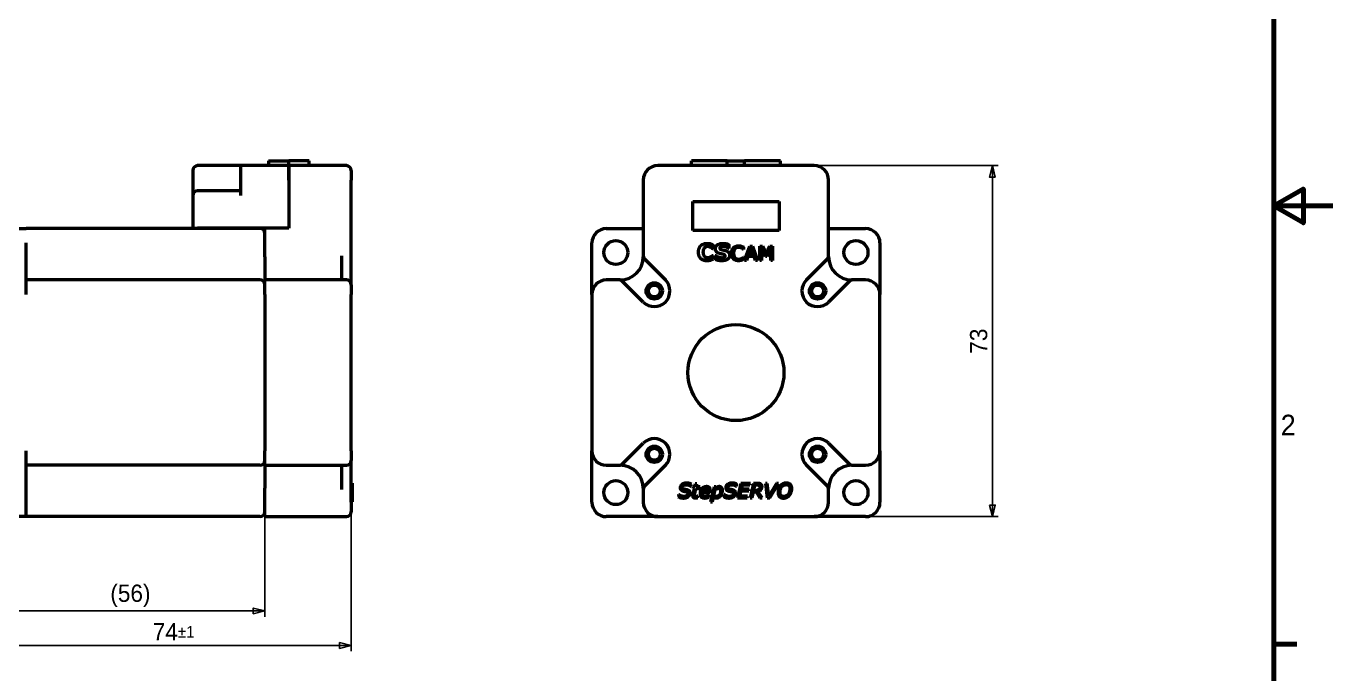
# Model space of a CAD drawing. Header units: millimetres. Extents: x 557 to 1894, y -100 to 370.
# Drawn here: x 800.7 to 1072.8, y 89.9 to 224.8 of the extents above; entities that cross this region are included whole.
import ezdxf

# ---------------------------------------------------------------- set-up
doc = ezdxf.new("R2010")
doc.units = ezdxf.units.MM
doc.header["$LTSCALE"] = 1.2
doc.layers.get('0').update_dxf_attribs({"lineweight": 25})
for name, color, linetype, lineweight in [('경계(ISO)', 7, 'Continuous', 70), ('외형선(ISO)', 7, 'Continuous', 50), ('치수(ISO)', 7, 'Continuous', 25)]:
    doc.layers.add(name, color=color, linetype=linetype, lineweight=lineweight)
doc.styles.get("Standard").update_dxf_attribs({"font": ''})
doc.styles.add('레이블 문자 (JIS)', font='')
doc.styles.get('Standard').set_extended_font_data('Gulim')
doc.styles.get('레이블 문자 (JIS)').set_extended_font_data('Gulim')
doc.dimstyles.new('복사 대상기본값 (JIS)', dxfattribs={"dimscale": 1.2, "dimtxt": 3, "dimasz": 2, "dimexe": 1, "dimexo": 0.5, "dimgap": 0.8, "dimtad": 1, "dimdsep": 46, "dimtxsty": '레이블 문자 (JIS)', "dimblk": 'Filled-1', "dimcen": 0.09, "dimdle": 10, "dimclrd": 256, "dimclre": 256, "dimclrt": 256, "dimazin": 2, "dimtfac": 0.666667, "dimtmove": 0, "dimatfit": 3, "dimldrblk": 'OPEN', "dimfxl": 1, "dimtolj": 1, "dimtzin": 0, "dimlwd": -1, "dimlwe": -1, "dimarcsym": 0})

# ---------------------------------------------------------------- blocks, each defined once
blk = doc.blocks.new('Filled-1')
at = {"color": 0}
for p, q in [((0, 0), (-1, 0.25)), ((-1, 0.25), (-1, -0.25)), ((-1, 0), (0, 0)), ((-1, -0.25), (0, 0))]:
    blk.add_line(p, q, dxfattribs=at)
at = {"color": 0, "flags": 128}
blk.add_lwpolyline([(-1, -0.25), (0, 0), (-1, 0.25), (-1, -0.25)], dxfattribs=at)
at = {"color": 0}
blk.add_solid([(-1, -0.25), (0, 0), (-1, 0.25), (-1, -0.25)], dxfattribs=at)
blk = doc.blocks.new('*D21')
at = {"layer": 'Defpoints', "color": 0}
for p in [(794.35, 123.68), (868.35, 123.68), (868.35, 95.84)]:
    blk.add_point(p, dxfattribs=at)
at = {"layer": '치수(ISO)'}
for p, q in [((794.35, 123.08), (794.35, 94.64)), ((868.35, 123.08), (868.35, 94.64)), ((796.75, 95.84), (865.95, 95.84))]:
    blk.add_line(p, q, dxfattribs=at)
at = {"layer": '치수(ISO)', "linetype": 'ByBlock', "xscale": 2.4, "yscale": 2.4, "zscale": 2.4}
for p, rotation in [((794.35, 95.84), 180), ((868.35, 95.84), 360)]:
    blk.add_blockref('Filled-1', p, dxfattribs=dict(at, rotation=rotation))
at = {"layer": '치수(ISO)', "insert": (831.37, 100.5), "char_height": 3.6, "attachment_point": 2, "style": '레이블 문자 (JIS)'}
blk.add_mtext('\\A1;74{\\H2.400000;%%p1}', dxfattribs=at)
blk = doc.blocks.new('_Open')
at = {"color": 0, "linetype": 'ByBlock', "lineweight": -2}
for p, q in [((-1, 0.17), (0, 0)), ((-1, -0.17), (0, 0)), ((0, 0), (-1, 0))]:
    blk.add_line(p, q, dxfattribs=at)
blk = doc.blocks.new('*D22')
at = {"layer": 'Defpoints', "color": 0}
for p in [(850.35, 125.68), (794.35, 123.68), (850.35, 103.04)]:
    blk.add_point(p, dxfattribs=at)
at = {"layer": '치수(ISO)'}
for p, q in [((794.35, 123.08), (794.35, 101.84)), ((850.35, 125.08), (850.35, 101.84)), ((796.75, 103.04), (847.95, 103.04))]:
    blk.add_line(p, q, dxfattribs=at)
at = {"layer": '치수(ISO)', "linetype": 'ByBlock', "xscale": 2.4, "yscale": 2.4, "zscale": 2.4, "rotation": 180}
blk.add_blockref('Filled-1', (794.35, 103.04), dxfattribs=at)
at = {"layer": '치수(ISO)', "linetype": 'ByBlock', "xscale": 2.4, "yscale": 2.4, "zscale": 2.4}
blk.add_blockref('Filled-1', (850.35, 103.04), dxfattribs=at)
at = {"layer": '치수(ISO)', "insert": (822.37, 108.53), "char_height": 3.6, "attachment_point": 2, "style": '레이블 문자 (JIS)'}
blk.add_mtext('\\A1;(56)', dxfattribs=at)
blk = doc.blocks.new('*D24')
at = {"layer": 'Defpoints', "color": 0}
for p in [(964.79, 195.78), (1001.89, 195.78), (975.49, 122.68)]:
    blk.add_point(p, dxfattribs=at)
at = {"layer": '치수(ISO)'}
for p, q in [((965.39, 195.78), (1003.09, 195.78)), ((1001.89, 125.08), (1001.89, 193.38)), ((976.09, 122.68), (1003.09, 122.68))]:
    blk.add_line(p, q, dxfattribs=at)
at = {"layer": '치수(ISO)', "linetype": 'ByBlock', "xscale": 2.4, "yscale": 2.4, "zscale": 2.4}
for p, rotation in [((1001.89, 195.78), 90), ((1001.89, 122.68), 270)]:
    blk.add_blockref('Filled-1', p, dxfattribs=dict(at, rotation=rotation))
at = {"layer": '치수(ISO)', "insert": (997.23, 159.23), "char_height": 3.6, "attachment_point": 2, "rotation": 90, "style": '레이블 문자 (JIS)'}
blk.add_mtext('\\A1;73', dxfattribs=at)
blk = doc.blocks.new('경계 Default Border')
at = {"layer": '경계(ISO)'}
blk.add_line((410, 74.25), (413.9, 74.25), dxfattribs=at)
at = {"layer": '경계(ISO)', "flags": 128}
for points in [[(10, 10), (10, 287), (410, 287), (410, 10), (10, 10)], [(420, 148.5), (410, 148.5), (415, 151.39), (415, 145.61), (410, 148.5)]]:
    blk.add_lwpolyline(points, dxfattribs=at)
at = {"layer": '경계(ISO)', "insert": (411.16, 109.62), "char_height": 3.5, "attachment_point": 7}
blk.add_mtext('2', dxfattribs=at)

msp = doc.modelspace()

# ---------------------------------------------------------------- linework, layer by layer
at = {"layer": '외형선(ISO)', "color": 0}
for p, q in [((851.102, 196.775), (855.352, 196.775)), ((851.102, 196.775), (851.102, 195.775)), ((855.352, 195.775), (855.352, 196.775)), ((859.602, 196.775), (855.352, 196.775)), ((855.352, 195.775), (855.352, 196.775)), ((859.602, 195.775), (859.602, 196.775)), ((939.237, 195.775), (939.237, 196.775)), ((946.685, 196.775), (939.237, 196.775)), ((939.237, 195.775), (939.237, 196.775)), ((946.685, 196.775), (950.29, 196.775)), ((946.685, 195.775), (946.685, 196.775)), ((957.737, 196.775), (950.29, 196.775)), ((950.29, 195.775), (950.29, 196.775)), ((957.737, 195.775), (957.737, 196.775)), ((957.737, 195.775), (957.737, 196.775)), ((835.352, 194.775), (835.352, 189.542)), ((845.352, 195.775), (836.352, 195.775)), ((855.352, 195.775), (845.352, 195.775)), ((845.352, 192.775), (845.352, 195.775)), ((867.352, 195.775), (855.352, 195.775)), ((855.352, 192.775), (855.352, 195.775)), ((855.352, 195.775), (855.352, 192.775)), ((868.352, 194.775), (868.352, 192.775)), ((964.787, 195.775), (932.187, 195.775)), ((845.352, 190.542), (836.352, 190.542)), ((845.352, 189.542), (845.352, 192.775)), ((855.352, 192.775), (855.352, 182.775)), ((855.352, 192.775), (855.352, 182.775)), ((868.352, 176.986), (868.352, 192.775)), ((929.187, 192.775), (929.187, 176.986)), ((967.787, 176.986), (967.787, 192.775)), ((835.352, 189.542), (835.352, 182.775)), ((939.487, 182.275), (939.487, 188.275)), ((939.487, 188.275), (957.487, 188.275)), ((957.487, 188.275), (957.487, 182.275)), ((795.352, 182.675), (800.652, 182.675)), ((849.352, 182.675), (800.652, 182.675)), ((835.352, 182.775), (836.352, 182.775)), ((855.352, 182.775), (836.352, 182.775)), ((838.552, 182.775), (838.552, 182.675)), ((846.552, 182.675), (846.552, 182.775)), ((850.352, 176.775), (850.352, 182.775)), ((855.352, 182.775), (850.352, 182.775)), ((921.487, 182.675), (929.187, 182.675)), ((967.787, 182.675), (975.487, 182.675)), ((800.652, 168.975), (800.652, 179.675)), ((918.487, 168.975), (918.487, 179.675)), ((957.487, 182.275), (939.487, 182.275)), ((978.487, 179.675), (978.487, 168.975)), ((866.352, 176.986), (866.352, 176.775)), ((868.352, 172.68), (868.352, 176.986)), ((929.187, 176.986), (929.187, 176.775)), ((943.711, 178.454), (943.608, 178.454)), ((943.617, 177.094), (943.711, 177.094)), ((943.711, 179.302), (943.711, 178.454)), ((943.711, 177.094), (943.711, 176.257)), ((944.185, 176.234), (944.185, 177.071)), ((944.185, 177.071), (944.285, 177.071)), ((947.037, 178.548), (946.94, 178.548)), ((947.037, 179.354), (947.037, 178.548)), ((950.069, 178.342), (950.04, 178.342)), ((950.069, 178.815), (950.069, 178.342)), ((950.282, 176.025), (951.374, 179.025)), ((951.631, 178.678), (951.102, 177.203)), ((951.102, 177.203), (952.158, 177.203)), ((951.374, 179.025), (951.908, 179.025)), ((952.158, 177.203), (951.631, 178.678)), ((951.908, 179.025), (953, 176.025)), ((953.456, 176.025), (953.456, 179.025)), ((953.456, 179.025), (954, 179.025)), ((954.656, 176.851), (953.828, 178.609)), ((953.828, 178.609), (953.828, 176.025)), ((954, 179.025), (954.798, 177.355)), ((954.798, 177.355), (955.572, 179.025)), ((955.726, 178.609), (954.893, 176.851)), ((955.572, 179.025), (956.125, 179.025)), ((955.726, 176.025), (955.726, 178.609)), ((956.125, 179.025), (956.125, 176.025)), ((967.787, 176.775), (967.787, 176.986)), ((850.352, 176.775), (850.352, 171.975)), ((866.352, 176.775), (866.352, 171.975)), ((929.48, 176.279), (933.785, 171.973)), ((950.04, 176.711), (950.069, 176.711)), ((950.069, 176.711), (950.069, 176.243)), ((950.686, 176.025), (950.282, 176.025)), ((950.978, 176.858), (950.686, 176.025)), ((952.283, 176.858), (950.978, 176.858)), ((952.577, 176.025), (952.283, 176.858)), ((953, 176.025), (952.577, 176.025)), ((953.828, 176.025), (953.456, 176.025)), ((954.893, 176.851), (954.656, 176.851)), ((956.125, 176.025), (955.726, 176.025)), ((963.189, 171.973), (967.494, 176.279)), ((849.352, 171.975), (800.652, 171.975)), ((867.352, 171.975), (850.352, 171.975)), ((850.352, 168.975), (850.352, 171.975)), ((868.352, 170.975), (868.352, 172.68)), ((924.177, 171.975), (921.487, 171.975)), ((924.387, 171.975), (924.177, 171.975)), ((929.189, 167.377), (924.884, 171.682)), ((972.091, 171.682), (967.785, 167.377)), ((972.798, 171.975), (972.587, 171.975)), ((975.487, 171.975), (972.798, 171.975)), ((850.352, 168.975), (850.352, 136.375)), ((868.352, 170.975), (868.352, 168.975)), ((868.352, 136.375), (868.352, 168.975)), ((918.487, 168.975), (918.487, 136.375)), ((978.487, 136.375), (978.487, 168.975)), ((800.652, 125.675), (800.652, 136.375)), ((850.352, 133.375), (850.352, 136.375)), ((868.352, 136.375), (868.352, 134.375)), ((918.487, 125.675), (918.487, 136.375)), ((924.884, 133.668), (929.189, 137.973)), ((967.785, 137.973), (972.091, 133.668)), ((978.487, 136.375), (978.487, 125.675)), ((849.352, 133.375), (800.652, 133.375)), ((850.352, 133.375), (850.352, 128.575)), ((850.352, 133.375), (867.352, 133.375)), ((866.352, 133.375), (866.352, 128.575)), ((868.352, 132.67), (868.352, 134.375)), ((921.487, 133.375), (924.177, 133.375)), ((924.177, 133.375), (924.387, 133.375)), ((933.785, 133.377), (929.48, 129.072)), ((967.494, 129.072), (963.189, 133.377)), ((972.587, 133.375), (972.798, 133.375)), ((972.798, 133.375), (975.487, 133.375)), ((868.352, 128.365), (868.352, 132.67)), ((850.352, 125.675), (850.352, 128.575)), ((866.352, 128.575), (866.352, 128.365)), ((868.352, 129.675), (868.552, 129.675)), ((868.352, 129.665), (868.552, 129.665)), ((868.352, 125.675), (868.352, 128.365)), ((868.552, 129.675), (868.552, 129.665)), ((868.552, 129.665), (868.552, 128.666)), ((868.552, 128.666), (868.552, 128)), ((868.552, 128), (868.552, 127.858)), ((929.187, 128.575), (929.187, 128.365)), ((929.187, 128.365), (929.187, 125.675)), ((939.079, 129.017), (939.108, 129.017)), ((939.108, 129.017), (939.199, 129.445)), ((939.777, 128.556), (939.498, 127.346)), ((939.591, 128.862), (939.522, 128.556)), ((939.522, 128.556), (939.777, 128.556)), ((939.848, 128.862), (939.591, 128.862)), ((939.997, 129.509), (939.848, 128.862)), ((939.914, 127.518), (940.156, 128.556)), ((940.377, 129.509), (939.997, 129.509)), ((940.156, 128.556), (940.94, 128.556)), ((940.227, 128.862), (940.377, 129.509)), ((941.009, 128.862), (940.227, 128.862)), ((940.94, 128.556), (941.009, 128.862)), ((942.77, 127.983), (941.479, 127.983)), ((943.925, 128.862), (943.213, 125.781)), ((943.881, 127.033), (944.175, 128.309)), ((944.303, 128.862), (943.925, 128.862)), ((944.249, 128.627), (944.303, 128.862)), ((948.556, 129.017), (948.586, 129.017)), ((948.586, 129.017), (948.676, 129.445)), ((949.519, 129.612), (948.826, 126.612)), ((949.303, 126.95), (949.565, 128.086)), ((951.493, 129.612), (949.519, 129.612)), ((949.565, 128.086), (951.143, 128.086)), ((949.644, 128.424), (949.84, 129.274)), ((951.221, 128.424), (949.644, 128.424)), ((949.84, 129.274), (951.414, 129.274)), ((951.143, 128.086), (951.221, 128.424)), ((951.414, 129.274), (951.493, 129.612)), ((952.127, 129.612), (951.434, 126.612)), ((952.943, 129.612), (952.127, 129.612)), ((952.188, 128.13), (952.453, 129.283)), ((952.61, 128.13), (952.188, 128.13)), ((952.453, 129.283), (952.903, 129.283)), ((954.61, 129.612), (955.01, 126.612)), ((955.024, 129.612), (954.61, 129.612)), ((955.357, 126.974), (955.024, 129.612)), ((956.905, 129.612), (955.357, 126.974)), ((955.541, 126.612), (957.326, 129.612)), ((957.326, 129.612), (956.905, 129.612)), ((967.787, 128.365), (967.787, 128.575)), ((967.787, 125.675), (967.787, 128.365)), ((800.652, 122.675), (800.652, 125.675)), ((850.352, 122.675), (850.352, 125.675)), ((868.352, 127.265), (868.552, 127.265)), ((868.352, 126.808), (868.552, 126.808)), ((868.352, 126.558), (868.552, 126.558)), ((868.352, 125.781), (868.552, 125.781)), ((868.352, 125.675), (868.352, 123.675)), ((868.552, 127.858), (868.552, 127.491)), ((868.552, 127.491), (868.552, 127.265)), ((868.552, 127.265), (868.552, 126.808)), ((868.552, 126.808), (868.552, 126.558)), ((868.552, 126.558), (868.552, 125.781)), ((936.588, 127.265), (936.49, 126.808)), ((936.615, 127.265), (936.588, 127.265)), ((940.514, 126.631), (940.585, 126.957)), ((940.585, 126.957), (940.565, 126.957)), ((941.425, 127.704), (943.085, 127.704)), ((942.86, 126.749), (942.943, 127.158)), ((942.943, 127.158), (942.921, 127.158)), ((943.213, 125.781), (943.592, 125.781)), ((943.592, 125.781), (943.81, 126.729)), ((946.066, 127.265), (945.968, 126.808)), ((946.093, 127.265), (946.066, 127.265)), ((948.826, 126.612), (950.802, 126.612)), ((950.881, 126.95), (949.303, 126.95)), ((950.802, 126.612), (950.881, 126.95)), ((951.434, 126.612), (951.838, 126.612)), ((951.838, 126.612), (952.115, 127.812)), ((952.115, 127.812), (952.685, 127.812)), ((952.685, 127.812), (953.474, 126.612)), ((953.942, 126.612), (953.077, 127.907)), ((953.474, 126.612), (953.942, 126.612)), ((955.01, 126.612), (955.541, 126.612)), ((800.652, 122.675), (795.352, 122.675)), ((849.352, 122.675), (800.652, 122.675)), ((850.352, 122.675), (867.352, 122.675)), ((932.187, 122.675), (921.487, 122.675)), ((932.187, 122.675), (964.787, 122.675)), ((975.487, 122.675), (964.787, 122.675))]:
    msp.add_line(p, q, dxfattribs=at)
for centre, radius in [((923.487, 177.675), 2.5), ((973.487, 177.675), 2.5), ((931.487, 169.675), 1.7), ((931.487, 169.675), 1.23), ((965.487, 169.675), 1.7), ((965.487, 169.675), 1.23), ((948.487, 152.675), 10), ((931.487, 135.675), 1.7), ((931.487, 135.675), 1.23), ((965.487, 135.675), 1.7), ((965.487, 135.675), 1.23), ((923.487, 127.675), 2.5), ((973.487, 127.675), 2.5)]:
    msp.add_circle(centre, radius, dxfattribs=at)
for centre, radius, start, end in [((836.352, 194.775), 1, 90, 180), ((867.352, 194.775), 1, 0, 90), ((932.187, 192.775), 3, 90, 180), ((964.787, 192.775), 3, 0, 90), ((836.352, 189.542), 1, 90, 180), ((849.352, 181.675), 1, 0, 90), ((921.487, 179.675), 3, 90, 180), ((975.487, 179.675), 3, 0, 90), ((930.187, 176.986), 1, 180, 225), ((966.787, 176.986), 1, 315, 0), ((924.387, 176.775), 4.8, 270, 0), ((972.587, 176.775), 4.8, 180, 270), ((849.352, 170.975), 1, 0, 90), ((867.352, 170.975), 1, 0, 90), ((921.487, 168.975), 3, 90, 180), ((924.177, 170.975), 1, 45, 90), ((931.487, 169.675), 3.25, 225, 45), ((965.487, 169.675), 3.25, 135, 315), ((972.798, 170.975), 1, 90, 135), ((975.487, 168.975), 3, 0, 90), ((931.487, 135.675), 3.25, 315, 135), ((965.487, 135.675), 3.25, 45, 225), ((921.487, 136.375), 3, 180, 270), ((975.487, 136.375), 3, 270, 0), ((849.352, 134.375), 1, 270, 0), ((867.352, 134.375), 1, 270, 0), ((924.177, 134.375), 1, 270, 315), ((924.387, 128.575), 4.8, 0, 90), ((972.587, 128.575), 4.8, 90, 180), ((972.798, 134.375), 1, 225, 270), ((930.187, 128.365), 1, 135, 180), ((966.787, 128.365), 1, 0, 45), ((921.487, 125.675), 3, 180, 270), ((932.187, 125.675), 3, 180, 270), ((964.787, 125.675), 3, 270, 0), ((975.487, 125.675), 3, 270, 0), ((849.352, 123.675), 1, 270, 0), ((867.352, 123.675), 1, 270, 0)]:
    msp.add_arc(centre, radius, start, end, dxfattribs=at)
for points in [[(940.688, 177.771), (940.688, 178.188), (940.937, 178.865), (941.174, 179.108)], [(941.185, 176.414), (940.948, 176.642), (940.688, 177.325), (940.688, 177.771)], [(941.174, 179.108), (941.402, 179.34), (942.077, 179.594), (942.477, 179.594)], [(941.937, 178.66), (941.797, 178.525), (941.625, 178.082), (941.625, 177.768)], [(941.625, 177.768), (941.625, 177.44), (941.811, 177), (941.951, 176.874)], [(942.614, 178.917), (942.425, 178.917), (942.08, 178.797), (941.937, 178.66)], [(942.477, 179.594), (942.697, 179.594), (943.051, 179.545), (943.202, 179.505)], [(943.217, 178.74), (943.085, 178.814), (942.785, 178.917), (942.614, 178.917)], [(943.202, 179.505), (943.36, 179.46), (943.614, 179.348), (943.711, 179.302)], [(943.608, 178.454), (943.542, 178.511), (943.342, 178.665), (943.217, 178.74)], [(943.242, 176.817), (943.357, 176.882), (943.554, 177.037), (943.617, 177.094)], [(944.205, 178.482), (944.205, 178.971), (945.082, 179.588), (945.771, 179.588)], [(945.034, 177.482), (944.594, 177.625), (944.205, 178.117), (944.205, 178.482)], [(944.285, 177.071), (944.562, 176.848), (945.257, 176.608), (945.577, 176.608)], [(945.865, 177.291), (945.668, 177.337), (945.228, 177.42), (945.034, 177.482)], [(945.357, 178.871), (945.265, 178.837), (945.134, 178.694), (945.134, 178.602)], [(945.134, 178.602), (945.134, 178.462), (945.345, 178.314), (945.64, 178.254)], [(945.797, 178.945), (945.682, 178.945), (945.46, 178.914), (945.357, 178.871)], [(947.177, 177.125), (947.177, 176.608), (946.3, 175.962), (945.548, 175.962)], [(945.64, 178.254), (945.831, 178.214), (946.188, 178.14), (946.391, 178.074)], [(945.771, 179.588), (946.117, 179.588), (946.791, 179.454), (947.037, 179.354)], [(946.94, 178.548), (946.728, 178.717), (946.117, 178.945), (945.797, 178.945)], [(946.248, 176.962), (946.248, 177.08), (946.054, 177.245), (945.865, 177.291)], [(946.011, 176.668), (946.114, 176.711), (946.248, 176.84), (946.248, 176.962)], [(946.391, 178.074), (946.794, 177.94), (947.177, 177.488), (947.177, 177.125)], [(947.581, 177.522), (947.581, 177.894), (947.791, 178.477), (947.987, 178.678)], [(947.992, 176.351), (947.799, 176.542), (947.581, 177.132), (947.581, 177.522)], [(947.987, 178.678), (948.178, 178.873), (948.722, 179.079), (949.053, 179.079)], [(948.289, 178.438), (948.149, 178.286), (947.995, 177.825), (947.995, 177.522)], [(947.995, 177.522), (947.995, 177.206), (948.166, 176.753), (948.301, 176.608)], [(949.026, 178.739), (948.798, 178.739), (948.433, 178.592), (948.289, 178.438)], [(950.04, 178.342), (949.79, 178.55), (949.302, 178.739), (949.026, 178.739)], [(949.053, 179.079), (949.293, 179.079), (949.775, 178.962), (950.069, 178.815)], [(942.474, 175.957), (942.082, 175.957), (941.422, 176.188), (941.185, 176.414)], [(941.951, 176.874), (942.094, 176.745), (942.448, 176.634), (942.62, 176.634)], [(943.208, 176.057), (943.037, 176.008), (942.737, 175.957), (942.474, 175.957)], [(942.62, 176.634), (942.782, 176.634), (943.105, 176.731), (943.242, 176.817)], [(943.711, 176.257), (943.58, 176.2), (943.34, 176.097), (943.208, 176.057)], [(945.548, 175.962), (945.114, 175.962), (944.468, 176.114), (944.185, 176.234)], [(945.577, 176.608), (945.66, 176.608), (945.925, 176.637), (946.011, 176.668)], [(949.05, 175.971), (948.722, 175.971), (948.188, 176.155), (947.992, 176.351)], [(948.301, 176.608), (948.443, 176.459), (948.82, 176.317), (949.028, 176.317)], [(949.028, 176.317), (949.317, 176.317), (949.822, 176.515), (950.04, 176.711)], [(949.633, 176.064), (949.511, 176.025), (949.222, 175.971), (949.05, 175.971)], [(950.069, 176.243), (949.959, 176.194), (949.78, 176.111), (949.633, 176.064)], [(938.185, 129.665), (937.61, 129.665), (936.882, 129.095), (936.882, 128.666)], [(936.882, 128.666), (936.882, 128.412), (937.23, 128.071), (937.546, 128)], [(937.311, 128.767), (937.311, 129.014), (937.749, 129.337), (938.114, 129.337)], [(937.671, 128.382), (937.467, 128.434), (937.311, 128.634), (937.311, 128.767)], [(937.546, 128), (937.707, 127.961), (938.07, 127.895), (938.2, 127.858)], [(938.371, 128.228), (938.227, 128.265), (937.798, 128.353), (937.671, 128.382)], [(938.114, 129.337), (938.408, 129.337), (938.937, 129.149), (939.079, 129.017)], [(939.199, 129.445), (939.013, 129.536), (938.501, 129.665), (938.185, 129.665)], [(938.954, 127.603), (938.954, 127.839), (938.658, 128.15), (938.371, 128.228)], [(942.37, 128.926), (941.792, 128.926), (941.011, 128.042), (941.011, 127.422)], [(941.479, 127.983), (941.56, 128.272), (942.003, 128.627), (942.29, 128.627)], [(942.29, 128.627), (942.552, 128.627), (942.787, 128.385), (942.787, 128.169)], [(943.159, 128.201), (943.159, 128.544), (942.752, 128.926), (942.37, 128.926)], [(942.787, 128.169), (942.787, 128.123), (942.779, 128.042), (942.77, 127.983)], [(943.085, 127.704), (943.125, 127.878), (943.159, 128.14), (943.159, 128.201)], [(944.175, 128.309), (944.33, 128.414), (944.69, 128.578), (944.856, 128.578)], [(945.018, 128.926), (944.8, 128.926), (944.435, 128.757), (944.249, 128.627)], [(944.856, 128.578), (945.086, 128.578), (945.294, 128.319), (945.294, 128.079)], [(945.691, 128.152), (945.691, 128.519), (945.346, 128.926), (945.018, 128.926)], [(945.294, 128.079), (945.294, 127.841), (945.182, 127.425), (945.067, 127.256)], [(945.312, 127.023), (945.483, 127.229), (945.691, 127.817), (945.691, 128.152)], [(947.663, 129.665), (947.087, 129.665), (946.36, 129.095), (946.36, 128.666)], [(946.36, 128.666), (946.36, 128.412), (946.707, 128.071), (947.023, 128)], [(946.788, 128.767), (946.788, 129.014), (947.227, 129.337), (947.592, 129.337)], [(947.148, 128.382), (946.945, 128.434), (946.788, 128.634), (946.788, 128.767)], [(947.023, 128), (947.185, 127.961), (947.547, 127.895), (947.677, 127.858)], [(947.849, 128.228), (947.704, 128.265), (947.276, 128.353), (947.148, 128.382)], [(947.592, 129.337), (947.885, 129.337), (948.414, 129.149), (948.556, 129.017)], [(948.676, 129.445), (948.49, 129.536), (947.979, 129.665), (947.663, 129.665)], [(948.432, 127.603), (948.432, 127.839), (948.135, 128.15), (947.849, 128.228)], [(953.214, 128.292), (953.097, 128.203), (952.805, 128.13), (952.61, 128.13)], [(952.903, 129.283), (953.065, 129.283), (953.285, 129.234), (953.364, 129.173)], [(953.685, 129.448), (953.56, 129.541), (953.217, 129.612), (952.943, 129.612)], [(953.077, 127.907), (953.459, 128.017), (953.927, 128.583), (953.927, 128.958)], [(953.494, 128.867), (953.494, 128.696), (953.347, 128.394), (953.214, 128.292)], [(953.364, 129.173), (953.43, 129.122), (953.494, 128.975), (953.494, 128.867)], [(953.927, 128.958), (953.927, 129.132), (953.797, 129.367), (953.685, 129.448)], [(957.718, 129.08), (957.49, 128.801), (957.248, 128.086), (957.248, 127.674)], [(957.669, 127.738), (957.669, 128.049), (957.843, 128.634), (958.005, 128.857)], [(958.984, 129.675), (958.595, 129.675), (957.939, 129.35), (957.718, 129.08)], [(958.005, 128.857), (958.171, 129.083), (958.634, 129.347), (958.923, 129.347)], [(958.923, 129.347), (959.293, 129.347), (959.707, 128.906), (959.707, 128.495)], [(960.128, 128.551), (960.128, 129.092), (959.518, 129.675), (958.984, 129.675)], [(959.707, 128.495), (959.707, 128.152), (959.533, 127.586), (959.364, 127.356)], [(959.667, 127.158), (959.893, 127.432), (960.128, 128.159), (960.128, 128.551)], [(936.49, 126.808), (936.745, 126.68), (937.272, 126.558), (937.565, 126.558)], [(937.634, 126.886), (937.372, 126.886), (936.809, 127.082), (936.615, 127.265)], [(937.565, 126.558), (937.903, 126.558), (938.401, 126.727), (938.587, 126.876)], [(938.521, 127.491), (938.521, 127.226), (938.063, 126.886), (937.634, 126.886)], [(938.2, 127.858), (938.356, 127.814), (938.521, 127.63), (938.521, 127.491)], [(938.587, 126.876), (938.761, 127.016), (938.954, 127.405), (938.954, 127.603)], [(939.498, 127.346), (939.481, 127.265), (939.463, 127.141), (939.463, 127.074)], [(939.463, 127.074), (939.463, 126.812), (939.767, 126.568), (940.046, 126.568)], [(939.863, 127.175), (939.863, 127.234), (939.894, 127.439), (939.914, 127.518)], [(940.213, 126.883), (940.012, 126.883), (939.863, 127.028), (939.863, 127.175)], [(940.046, 126.568), (940.144, 126.568), (940.401, 126.604), (940.514, 126.631)], [(940.565, 126.957), (940.524, 126.94), (940.296, 126.883), (940.213, 126.883)], [(941.011, 127.422), (941.011, 126.999), (941.543, 126.56), (942.01, 126.56)], [(941.403, 127.483), (941.403, 127.532), (941.413, 127.645), (941.425, 127.704)], [(942.069, 126.876), (941.751, 126.876), (941.403, 127.199), (941.403, 127.483)], [(942.01, 126.56), (942.155, 126.56), (942.348, 126.592), (942.473, 126.621)], [(942.921, 127.158), (942.762, 127.05), (942.292, 126.876), (942.069, 126.876)], [(942.473, 126.621), (942.598, 126.653), (942.76, 126.712), (942.86, 126.749)], [(943.81, 126.729), (943.935, 126.651), (944.239, 126.568), (944.42, 126.568)], [(944.418, 126.893), (944.249, 126.893), (944.011, 126.962), (943.881, 127.033)], [(945.067, 127.256), (944.959, 127.094), (944.626, 126.893), (944.418, 126.893)], [(944.42, 126.568), (944.68, 126.568), (945.14, 126.812), (945.312, 127.023)], [(945.968, 126.808), (946.223, 126.68), (946.749, 126.558), (947.043, 126.558)], [(947.112, 126.886), (946.85, 126.886), (946.286, 127.082), (946.093, 127.265)], [(947.043, 126.558), (947.381, 126.558), (947.878, 126.727), (948.064, 126.876)], [(947.998, 127.491), (947.998, 127.226), (947.54, 126.886), (947.112, 126.886)], [(947.677, 127.858), (947.834, 127.814), (947.998, 127.63), (947.998, 127.491)], [(948.064, 126.876), (948.238, 127.016), (948.432, 127.405), (948.432, 127.603)], [(957.248, 127.674), (957.248, 127.136), (957.853, 126.548), (958.389, 126.548)], [(958.455, 126.876), (958.083, 126.876), (957.669, 127.322), (957.669, 127.738)], [(958.389, 126.548), (958.793, 126.548), (959.44, 126.874), (959.667, 127.158)], [(959.364, 127.356), (959.205, 127.138), (958.739, 126.876), (958.455, 126.876)]]:
    msp.add_open_spline(points, degree=2, dxfattribs=at)

# ---------------------------------------------------------------- block references
at = {"color": 0, "xscale": 1.2289725, "yscale": 1.2289725, "zscale": 1.2289725}
msp.add_blockref('경계 Default Border', (556.644, 4.881), dxfattribs=at)

# ---------------------------------------------------------------- dimensions: what is measured, and where the dimension line sits
at = {"layer": '치수(ISO)', "color": 0}
for base, p1, p2, angle, override, picture, middle in [((1001.887, 195.775), (975.487, 122.675), (964.787, 195.775), 90, {"dimgap": 0.8, "dimdec": 0, "dimtol": 0, "dimlim": 0, "dimtp": 0, "dimtm": 0, "dimtdec": 2, "dimtofl": 0, "dimatfit": 1}, '*D24', (1001.887, 159.225)), ((868.352, 95.835), (794.352, 123.675), (868.352, 123.675), 180, {"dimgap": 0.8, "dimdec": 2, "dimtol": 1, "dimlim": 0, "dimtp": 1, "dimtm": 1, "dimtdec": 0, "dimtofl": 0, "dimatfit": 1}, '*D21', (831.365, 95.835))]:
    dim = msp.add_linear_dim(base=base, p1=p1, p2=p2, angle=angle, dimstyle='복사 대상기본값 (JIS)', override=override, dxfattribs=at)
    dim.commit()
    dim.dimension.update_dxf_attribs({"geometry": picture, "text_midpoint": middle, "dimtype": 160})
dim = msp.add_linear_dim(base=(850.352, 103.035), p1=(794.352, 123.675), p2=(850.352, 125.675), angle=180, text='(<>)', dimstyle='복사 대상기본값 (JIS)', override={"dimgap": 0.8, "dimdec": 2, "dimtol": 0, "dimlim": 0, "dimtp": 0, "dimtm": 0, "dimtdec": 2, "dimtofl": 0, "dimatfit": 1}, dxfattribs=at)
dim.commit()
dim.dimension.update_dxf_attribs({"geometry": '*D22', "text_midpoint": (822.365, 103.035), "dimtype": 160})

doc.saveas('drawing.dxf')
